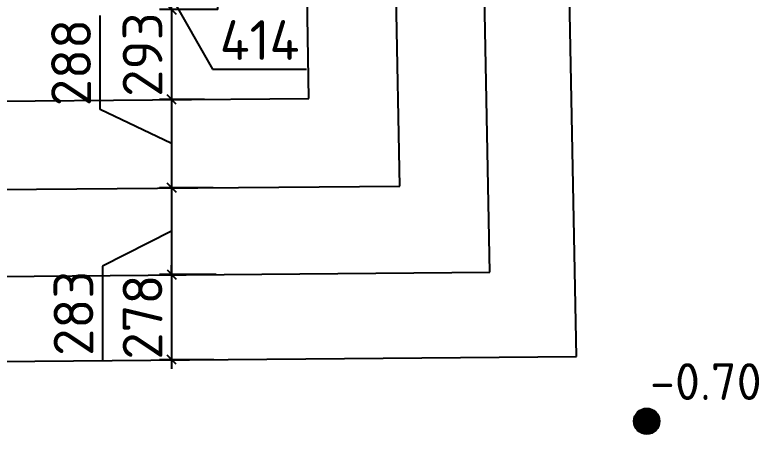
# Model space of a CAD drawing. Header units: millimetres. Extents: x 904915 to 1000606, y 1622718 to 1674089.
# Drawn here: x 944219 to 946650, y 1622947 to 1624316 of the extents above; entities that cross this region are included whole.
import ezdxf

# ---------------------------------------------------------------- set-up
doc = ezdxf.new("R2010")
doc.units = ezdxf.units.MM
for name, color, linetype in [('Контур', 7, 'Continuous'), ('Отметки', 7, 'Continuous'), ('Размеры', 224, 'Continuous')]:
    doc.layers.add(name, color=color, linetype=linetype)
doc.styles.add('ISOCPEUR', font='isocpeur.ttf')
doc.dimstyles.new('GENPLAN 1000', dxfattribs={"dimscale": 10, "dimtxt": 13, "dimasz": 3, "dimexe": 4, "dimexo": 0, "dimgap": 3, "dimtad": 1, "dimdec": 0, "dimzin": 0, "dimtxsty": 'ISOCPEUR', "dimblk1": 'OBLIQUE', "dimblk2": 'OBLIQUE', "dimsah": 1, "dimcen": -1, "dimaunit": 1, "dimadec": 3, "dimazin": 0, "dimtfac": 0.75, "dimtdec": 0, "dimtix": 1, "dimtmove": 1, "dimatfit": 3, "dimfxl": 0, "dimtvp": 0.6, "dimarcsym": 0})

# ---------------------------------------------------------------- blocks, each defined once
blk = doc.blocks.new('_Oblique')
at = {"color": 0, "linetype": 'ByBlock', "lineweight": -2}
blk.add_line((-0.5, -0.5), (0.5, 0.5), dxfattribs=at)
blk = doc.blocks.new('*D1263')
at = {"layer": 'Defpoints', "color": 0, "ltscale": 0.03}
for p in [(944467.8, 1624753.7), (944881.7, 1624470.2), (944881.7, 1624333.3)]:
    blk.add_point(p, dxfattribs=at)
at = {"layer": 'Размеры', "color": 0, "lineweight": -2, "ltscale": 0.03}
for p, q in [((944467.8, 1624753.7), (944467.8, 1624430.2)), ((944881.7, 1624333.3), (944881.7, 1624510.2)), ((944467.8, 1624470.2), (944881.7, 1624470.2)), ((944674.8, 1624470.2), (944864.6, 1624138.9)), ((944864.6, 1624138.9), (945171.6, 1624138.9))]:
    blk.add_line(p, q, dxfattribs=at)
at = {"layer": 'Размеры', "color": 0, "lineweight": -2, "ltscale": 0.03, "xscale": 30, "yscale": 30, "zscale": 30, "rotation": 180}
blk.add_blockref('_Oblique', (944467.8, 1624470.2), dxfattribs=at)
at = {"layer": 'Размеры', "color": 0, "lineweight": -2, "ltscale": 0.03, "xscale": 30, "yscale": 30, "zscale": 30}
blk.add_blockref('_Oblique', (944881.7, 1624470.2), dxfattribs=at)
at = {"layer": 'Размеры', "color": 0, "ltscale": 0.03, "insert": (945018.1, 1624233.9), "char_height": 130, "attachment_point": 5, "style": 'ISOCPEUR'}
blk.add_mtext('414', dxfattribs=at)
blk = doc.blocks.new('*D476')
at = {"layer": 'Defpoints', "color": 0, "ltscale": 0.03}
for p in [(944881.7, 1624333.3), (944730.6, 1624039.9), (944837.8, 1624039.9)]:
    blk.add_point(p, dxfattribs=at)
at = {"layer": 'Размеры', "color": 0, "lineweight": -2, "ltscale": 0.03}
for p, q in [((944730.6, 1624333.3), (944730.6, 1624363.3)), ((944881.7, 1624333.3), (944690.6, 1624333.3)), ((944730.6, 1624333.3), (944730.6, 1624039.9)), ((944837.8, 1624039.9), (944690.6, 1624039.9)), ((944730.6, 1624039.9), (944730.6, 1624009.9))]:
    blk.add_line(p, q, dxfattribs=at)
at = {"layer": 'Размеры', "color": 0, "lineweight": -2, "ltscale": 0.03, "xscale": 30, "yscale": 30, "zscale": 30}
for p, rotation in [((944730.6, 1624333.3), 270), ((944730.6, 1624039.9), 90)]:
    blk.add_blockref('_Oblique', p, dxfattribs=dict(at, rotation=rotation))
at = {"layer": 'Размеры', "color": 0, "ltscale": 0.03, "insert": (944635.6, 1624186.6), "char_height": 130, "attachment_point": 5, "rotation": 90, "style": 'ISOCPEUR'}
blk.add_mtext('293', dxfattribs=at)
blk = doc.blocks.new('*D477')
at = {"layer": 'Defpoints', "color": 0, "ltscale": 0.03}
for p in [(944837.8, 1624039.9), (944730.6, 1623751.7), (944866.2, 1623751.7)]:
    blk.add_point(p, dxfattribs=at)
at = {"layer": 'Размеры', "color": 0, "lineweight": -2, "ltscale": 0.03}
for p, q in [((944497.3, 1624006.9), (944497.3, 1624313.9)), ((944837.8, 1624039.9), (944690.6, 1624039.9)), ((944730.6, 1624039.9), (944730.6, 1623751.7)), ((944730.6, 1623895.8), (944497.3, 1624006.9)), ((944866.2, 1623751.7), (944690.6, 1623751.7))]:
    blk.add_line(p, q, dxfattribs=at)
at = {"layer": 'Размеры', "color": 0, "lineweight": -2, "ltscale": 0.03, "xscale": 30, "yscale": 30, "zscale": 30}
for p, rotation in [((944730.6, 1624039.9), 90), ((944730.6, 1623751.7), 270)]:
    blk.add_blockref('_Oblique', p, dxfattribs=dict(at, rotation=rotation))
at = {"layer": 'Размеры', "color": 0, "ltscale": 0.03, "insert": (944402.3, 1624160.4), "char_height": 130, "attachment_point": 5, "rotation": 90, "style": 'ISOCPEUR'}
blk.add_mtext('288', dxfattribs=at)
blk = doc.blocks.new('*D478')
at = {"layer": 'Defpoints', "color": 0, "ltscale": 0.03}
for p in [(944866.2, 1623751.7), (944730.6, 1623468.4), (944876.4, 1623468.4)]:
    blk.add_point(p, dxfattribs=at)
at = {"layer": 'Размеры', "color": 0, "lineweight": -2, "ltscale": 0.03}
for p, q in [((944866.2, 1623751.7), (944690.6, 1623751.7)), ((944730.6, 1623751.7), (944730.6, 1623468.4)), ((944730.6, 1623610.1), (944505.2, 1623495.2)), ((944505.2, 1623495.2), (944505.2, 1623188.2)), ((944876.4, 1623468.4), (944690.6, 1623468.4))]:
    blk.add_line(p, q, dxfattribs=at)
at = {"layer": 'Размеры', "color": 0, "lineweight": -2, "ltscale": 0.03, "xscale": 30, "yscale": 30, "zscale": 30}
for p, rotation in [((944730.6, 1623751.7), 90), ((944730.6, 1623468.4), 270)]:
    blk.add_blockref('_Oblique', p, dxfattribs=dict(at, rotation=rotation))
at = {"layer": 'Размеры', "color": 0, "ltscale": 0.03, "insert": (944410.2, 1623341.7), "char_height": 130, "attachment_point": 5, "rotation": 90, "style": 'ISOCPEUR'}
blk.add_mtext('283', dxfattribs=at)
blk = doc.blocks.new('*D479')
at = {"layer": 'Defpoints', "color": 0, "ltscale": 0.03}
for p in [(944876.4, 1623468.4), (944730.6, 1623190.1), (944868.8, 1623190.1)]:
    blk.add_point(p, dxfattribs=at)
at = {"layer": 'Размеры', "color": 0, "lineweight": -2, "ltscale": 0.03}
for p, q in [((944730.6, 1623468.4), (944730.6, 1623498.4)), ((944876.4, 1623468.4), (944690.6, 1623468.4)), ((944730.6, 1623468.4), (944730.6, 1623190.1)), ((944868.8, 1623190.1), (944690.6, 1623190.1)), ((944730.6, 1623190.1), (944730.6, 1623160.1))]:
    blk.add_line(p, q, dxfattribs=at)
at = {"layer": 'Размеры', "color": 0, "lineweight": -2, "ltscale": 0.03, "xscale": 30, "yscale": 30, "zscale": 30}
for p, rotation in [((944730.6, 1623468.4), 270), ((944730.6, 1623190.1), 90)]:
    blk.add_blockref('_Oblique', p, dxfattribs=dict(at, rotation=rotation))
at = {"layer": 'Размеры', "color": 0, "ltscale": 0.03, "insert": (944635.6, 1623329.3), "char_height": 130, "attachment_point": 5, "rotation": 90, "style": 'ISOCPEUR'}
blk.add_mtext('278', dxfattribs=at)
blk = doc.blocks.new('806')
at = {"color": 0, "const_width": 0.6}
blk.add_lwpolyline([(-0.3, 0, 1), (0.3, 0, 1)], format="xyb", close=True, dxfattribs=at)
at = {"color": 0}
blk.add_circle((0, 0), 0.6, dxfattribs=at)

msp = doc.modelspace()

# ---------------------------------------------------------------- linework, layer by layer
at = {"layer": 'Контур', "color": 252, "ltscale": 15}
for p, q in [((945179.5, 1624042.8), (945085.1, 1628928.2)), ((945476.2, 1623757), (945376.3, 1628927.5)), ((945769.9, 1623476.1), (945664.5, 1628926.7)), ((946053.2, 1623200.3), (945942.4, 1628926)), ((931350.9, 1623924.1), (945179.5, 1624042.8)), ((931063.1, 1623633.2), (945476.2, 1623757)), ((930788.9, 1623347.4), (945769.9, 1623476.1)), ((930787.3, 1623069.2), (946053.2, 1623200.3))]:
    msp.add_line(p, q, dxfattribs=at)

# ---------------------------------------------------------------- block references
at = {"layer": 'Отметки', "xscale": 69.99999999999984, "yscale": 69.99999999999984, "zscale": 69.99999999999984}
msp.add_blockref('806', (946282.8, 1622989), dxfattribs=at)

# ---------------------------------------------------------------- texts
at = {"layer": 'Отметки', "ltscale": 0.03, "style": 'ISOCPEUR'}
msp.add_text('-0.70', height=120, dxfattribs=at).set_placement((946293.2, 1623058.5, -700.9))

# ---------------------------------------------------------------- dimensions: what is measured, and where the dimension line sits
at = {"layer": 'Размеры', "ltscale": 0.03}
dim = msp.add_linear_dim(base=(944881.7, 1624470.2), p1=(944467.8, 1624753.7), p2=(944881.7, 1624333.3), dimstyle='GENPLAN 1000', dxfattribs=at)
dim.commit()
dim.dimension.update_dxf_attribs({"geometry": '*D1263', "text_midpoint": (944894.6, 1624138.9), "dimtype": 160})
for base, p1, p2, picture, middle in [((944730.6, 1624039.9), (944881.7, 1624333.3), (944837.8, 1624039.9), '*D476', (944635.6, 1624186.6)), ((944730.6, 1623190.1), (944876.4, 1623468.4), (944868.8, 1623190.1), '*D479', (944635.6, 1623329.3))]:
    dim = msp.add_linear_dim(base=base, p1=p1, p2=p2, angle=90, dimstyle='GENPLAN 1000', dxfattribs=at)
    dim.commit()
    dim.dimension.update_dxf_attribs({"geometry": picture, "text_midpoint": middle})
for base, p1, p2, picture, middle in [((944730.6, 1623751.7), (944837.8, 1624039.9), (944866.2, 1623751.7), '*D477', (944497.3, 1624036.9)), ((944730.6, 1623468.4), (944866.2, 1623751.7), (944876.4, 1623468.4), '*D478', (944505.2, 1623465.2))]:
    dim = msp.add_linear_dim(base=base, p1=p1, p2=p2, angle=90, dimstyle='GENPLAN 1000', dxfattribs=at)
    dim.commit()
    dim.dimension.update_dxf_attribs({"geometry": picture, "text_midpoint": middle, "dimtype": 160})

doc.saveas('drawing.dxf')
